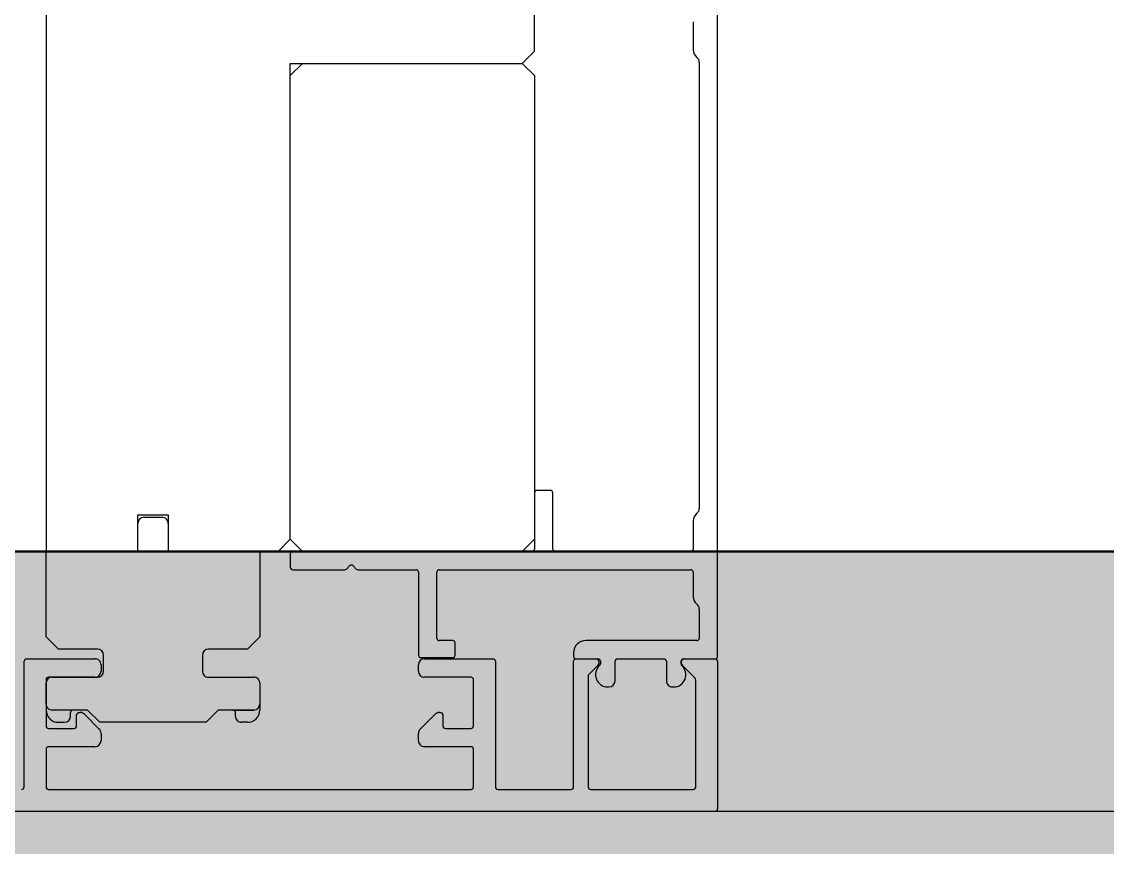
# Model space of a CAD drawing. Header units: centimetres. Extents: x 0.3 to 84.3, y 0.3 to 59.7.
# Drawn here: x 52.666 to 52.8438, y 16.0655 to 16.2008 of the extents above; entities that cross this region are included whole.
import ezdxf

# ---------------------------------------------------------------- set-up
doc = ezdxf.new("R2010")
doc.units = ezdxf.units.CM
for name, pattern in [('AUSGEZOGEN', [0]), ('LINIE_23', [0.79, 0.4, -0.13, 0, -0.13, 0, -0.13]), ('PUNKT', [6.35, 0, -6.35]), ('RAND', [44.449999999999996, 12.7, -6.35, 12.7, -6.35, 0, -6.35]), ('VERDECKT', [9.524999999999999, 6.35, -3.175])]:
    doc.linetypes.add(name, pattern=pattern)
for name, color, linetype, lineweight in [('Bauachsen grob', 7, 'RAND', 25), ('Bodenplatte', 7, 'AUSGEZOGEN', 35), ('Deckendaemmung', 7, 'AUSGEZOGEN', 25), ('Fenster', 7, 'AUSGEZOGEN', 35), ('Wand Beton bewehrt', 7, 'AUSGEZOGEN', 35)]:
    doc.layers.add(name, color=color, linetype=linetype, lineweight=lineweight)

msp = doc.modelspace()

# ---------------------------------------------------------------- hatches: boundary and pattern name
at = {"layer": 'Bodenplatte', "linetype": 'AUSGEZOGEN', "lineweight": 25, "true_color": 0xe0ffe0}
msp.add_hatch(color=254, dxfattribs=at).paths.add_polyline_path([(31.65999929904939, 16.11399973863363), (31.65999929904939, 15.95399974220991), (62.71999860480428, 15.95399974220991), (62.71999860480428, 16.11399973863363)])
at = {"layer": 'Deckendaemmung', "linetype": 'AUSGEZOGEN', "lineweight": 25, "true_color": 0xfffddf}
msp.add_hatch(color=7, dxfattribs=at).paths.add_polyline_path([(63.03999859765173, 16.11399973863363), (47.43999894633887, 16.11399973863363), (47.43999894633887, 11.40399984391034), (49.5399988994002, 11.40399984391034), (49.5399988994002, 11.09199985088408), (55.86999875791372, 11.09199985088408), (55.86999875791372, 11.40399984391034), (56.89999873489143, 11.40399984391034), (56.89999873489143, 11.09199985088408), (63.03999859765173, 11.09199985088408)])

# ---------------------------------------------------------------- linework, layer by layer
at = {"layer": 'Bauachsen grob', "color": 32, "linetype": 'LINIE_23', "lineweight": 50, "true_color": 0xc36e14}
msp.add_line((21.96399951577186, 16.11399973863363), (72.41599838808173, 16.11399973863363), dxfattribs=at)
at = {"layer": 'Bodenplatte', "color": 92, "linetype": 'VERDECKT', "lineweight": 35, "true_color": 0x00c600}
msp.add_line((62.71999860480428, 16.11399973863363), (31.65999929904939, 16.11399973863363), dxfattribs=at)
at = {"layer": 'Fenster', "color": 7, "linetype": 'AUSGEZOGEN', "lineweight": 25}
for p, q in [((52.77999690115323, 16.09679896631606), (52.77999723651041, 16.28959896230154)), ((52.74999715742086, 16.19599901636043), (52.74999724439108, 16.24599901535735)), ((52.66999716976872, 16.20199915558328), (52.66999701634756, 16.11399915755033)), ((52.77599708212691, 16.20082420412063), (52.77599707410424, 16.19622420422348)), ((52.74799715398675, 16.19399901988764), (52.74999715742086, 16.19599901636043)), ((52.70999701904164, 16.11599908779922), (52.70999715471521, 16.19399908605569)), ((52.70999715135737, 16.19199908608029), (52.71199715479148, 16.19399908255677)), ((52.70999715471521, 16.19399908605569), (52.74799715398675, 16.19399901988764)), ((52.71199715479148, 16.19399908255677), (52.74799715398675, 16.19399901993825)), ((52.74799715398675, 16.19399901993825), (52.74999715046324, 16.19199901650409)), ((52.77699707050762, 16.19417481237207), (52.77699694331117, 16.12104836128601)), ((52.70999701916262, 16.11599908777916), (52.70999715135737, 16.19199908608029)), ((52.74999715046324, 16.19199901650409), (52.74999701826849, 16.11599901820296)), ((52.74999694802636, 16.12359901803325), (52.74999693202383, 16.11439901823892)), ((52.75259694866406, 16.12399901350182), (52.75039694871322, 16.12399901732852)), ((52.75299693195681, 16.11439901302065), (52.75299694795932, 16.12359901281502)), ((52.68499701601226, 16.11399913138949), (52.68499702647659, 16.11999913125538)), ((52.68499702647659, 16.11999913125538), (52.68999702636633, 16.11999912253514)), ((52.68999702636633, 16.11999912253514), (52.68999701612197, 16.11399912266925)), ((52.68499701584734, 16.11399913138949), (52.68499702384864, 16.11859913128065)), ((52.68599702556567, 16.11959912951889), (52.68749702553214, 16.11959912690977)), ((52.68749702553214, 16.11959912690977), (52.68899702549862, 16.11959912430062)), ((52.68999702373689, 16.11859912258361), (52.68999701573559, 16.11399912269244)), ((52.77599693977835, 16.11899897291337), (52.77599693179933, 16.11439897301625)), ((52.70799701560753, 16.11399909132652), (52.70999701904164, 16.11599908779922)), ((52.71199701563911, 16.11399908434501), (52.70999701916262, 16.11599908777916)), ((52.74999701826849, 16.11599901820296), (52.7479970148344, 16.11399902172648)), ((52.66999699182566, 16.0999991578326), (52.66999701618266, 16.11399915750426)), ((52.66999701634756, 16.11399915755033), (52.68499701601226, 16.11399913138949)), ((52.66999701618266, 16.11399915750426), (52.68499701584734, 16.11399913138949)), ((52.68999701612197, 16.11399912266925), (52.70799701560753, 16.11399909132652)), ((52.68999701573559, 16.11399912269244), (52.70499701540032, 16.1139990966251)), ((52.70499701540032, 16.1139990966251), (52.70499699105397, 16.09999909695344)), ((52.70999693152649, 16.11359908783293), (52.70999692769981, 16.11139908788209)), ((52.74959693133702, 16.1139990189436), (52.71039693221329, 16.1139990871282)), ((52.7479970148344, 16.11399902172648), (52.71199701563911, 16.11399908434501)), ((52.77559693111249, 16.11399897371907), (52.75339693125211, 16.11399901233381)), ((52.71918981889581, 16.11111622918579), (52.71971408519004, 16.11164049365625)), ((52.72027977060234, 16.11164049267227), (52.72080403501738, 16.11111622643343)), ((52.7103969269951, 16.11099908719535), (52.71890697598587, 16.11099907239286)), ((52.72108687752993, 16.11099906860118), (52.73059684397641, 16.11099905205952)), ((52.7309968432717, 16.11059905137268), (52.73099681961582, 16.09699905113262)), ((52.73399682441909, 16.09979904585175), (52.73399684320469, 16.11059904615445)), ((52.73439684389149, 16.11099904544972), (52.77559692589345, 16.11099897378613)), ((52.77599692518875, 16.11059897309742), (52.77599691820973, 16.10659897318683)), ((52.77699691461311, 16.10454958133542), (52.77699690634989, 16.09979897146723)), ((52.67199698830139, 16.09799915439549), (52.66999699182566, 16.0999991578326)), ((52.70499699105397, 16.09999909695344), (52.70299698762062, 16.09799910047396)), ((52.7365968236652, 16.09939904133826), (52.73439682371438, 16.09939904516491)), ((52.7369968194817, 16.09699904069612), (52.7369968229605, 16.09899904065142)), ((52.77659690566306, 16.09939897217192), (52.75839690604038, 16.09939900382915)), ((52.67839698813588, 16.09799914325577), (52.67199698830139, 16.09799915439549)), ((52.6793969818502, 16.09439914160794), (52.67939698637264, 16.09699914153876)), ((52.69559698607053, 16.09699911336038), (52.69559698154808, 16.09439911342961)), ((52.70299698762062, 16.09799910047396), (52.69659698778608, 16.09799911159858)), ((52.75639690260624, 16.09739900735263), (52.75639690156262, 16.09679900736606)), ((52.66639694933178, 16.07539916644819), (52.66639698516349, 16.09599916557768)), ((52.66679698585033, 16.09639916487303), (52.67799698559998, 16.09639914539166)), ((52.67899698383823, 16.09539914367465), (52.67899698209879, 16.094399143697)), ((52.73099692926026, 16.09439905324808), (52.73099693099965, 16.09539905322568)), ((52.73139681891109, 16.09659905044569), (52.73659681879489, 16.09659904140081)), ((52.73199693271671, 16.09639905146396), (52.74319693246636, 16.09639903198263)), ((52.74359693176165, 16.09599903129579), (52.74359689592993, 16.07539903216626)), ((52.75639697850624, 16.07539900990173), (52.756397014338, 16.09599900863337)), ((52.75679690085791, 16.09639900667922), (52.76039690077742, 16.0963990004173)), ((52.7567970150248, 16.09639900792864), (52.75999701495326, 16.09639900236253)), ((52.76042127723089, 16.09537473757878), (52.75879700994648, 16.09375047594495)), ((52.76079690007274, 16.09599899973046), (52.76079689935759, 16.0955878541216)), ((52.763196894453, 16.09279899562749), (52.76319690001908, 16.09599899555592)), ((52.76359690070592, 16.09639899485119), (52.77119690053602, 16.09639898163178)), ((52.77159689983131, 16.09599898094494), (52.77159689426523, 16.09279898101645)), ((52.77399689906252, 16.09558783116146), (52.77399689977767, 16.09599897677031)), ((52.77622127331449, 16.09332618281255), (52.7741727487861, 16.09537471446734)), ((52.77439690046448, 16.09639897606567), (52.77959690046643, 16.0963989670207)), ((52.77459701462693, 16.09639897777516), (52.77959701451513, 16.09639896907811)), ((52.77999701381043, 16.09599896839136), (52.77999697171683, 16.07179896812436)), ((52.67799698038176, 16.09339914545872), (52.67039698055166, 16.09339915867822)), ((52.67099698037333, 16.09339915624137), (52.67839698013314, 16.0933991433697)), ((52.69659697978632, 16.0933991117126), (52.70399697954614, 16.09339909884098)), ((52.73959692732861, 16.09339903831151), (52.73199692749849, 16.09339905153102)), ((52.75879700994648, 16.09375047594495), (52.75879697802586, 16.0753990057272)), ((52.66999697986483, 16.09299915938291), (52.66999696664541, 16.08539918740458)), ((52.6699969727423, 16.08899915809353), (52.6699969786563, 16.09239915800309)), ((52.70499697778437, 16.09239909712392), (52.70499697187039, 16.08899909721431)), ((52.7399969134045, 16.08539906564638), (52.73999692662393, 16.09299903762472)), ((52.76199689274043, 16.09179899773713), (52.76219689273593, 16.0917989973892)), ((52.77259689250346, 16.09179897929944), (52.77279689249903, 16.09179897895151)), ((52.7763969780592, 16.07539897511365), (52.77639700850389, 16.09290191844762)), ((52.6699969727423, 16.08899915807911), (52.66999697100292, 16.08799915811587)), ((52.67439697085977, 16.08799915046252), (52.67099697098055, 16.08799915637647)), ((52.6739969708687, 16.08799915115829), (52.67099697098055, 16.08799915637647)), ((52.67679697080611, 16.08799914628789), (52.6739969708687, 16.08799915115829)), ((52.67879696728262, 16.08599914285383), (52.67679697080611, 16.08799914628789)), ((52.69819697032779, 16.08799910906464), (52.69619696689369, 16.08599911258811)), ((52.70099697026518, 16.08799910419435), (52.69819697032779, 16.08799910906464)), ((52.70059697027414, 16.08799910489006), (52.70399697015336, 16.08799909897607)), ((52.70399697015336, 16.08799909897607), (52.70099697026518, 16.08799910419435)), ((52.70499697187039, 16.0889990971999), (52.70499697013098, 16.08799909723666)), ((52.67399696912931, 16.08699915118065), (52.67399697017294, 16.08759915116721)), ((52.67499696648886, 16.08539917870758), (52.67499696961973, 16.08719915083002)), ((52.67539697030656, 16.08759915012529), (52.67558275670831, 16.0875991498021)), ((52.67628986296424, 16.08730625535991), (52.67870407234984, 16.08489203757572)), ((52.70099696852581, 16.0869991042167), (52.70099696956945, 16.08759910420327)), ((52.7312898059358, 16.08489194610788), (52.73370402371999, 16.08730615549348)), ((52.73441113099484, 16.08759904747576), (52.73459691739661, 16.08759904715266)), ((52.73499691669191, 16.08719904646582), (52.73499691356103, 16.08539907434342)), ((52.6703969659407, 16.08499918671778), (52.67459696580204, 16.08499917941226)), ((52.6719969674794, 16.08599915468176), (52.67299696741222, 16.0859991529424)), ((52.68749696708815, 16.08599912772102), (52.67879696728262, 16.08599914285383)), ((52.69619696689369, 16.08599911258811), (52.68749696708815, 16.08599912772102)), ((52.70299696669688, 16.08599910076023), (52.70199696676404, 16.08599910249964)), ((52.73539691285632, 16.08499907365659), (52.73959691271767, 16.08499906635112)), ((52.67899696433217, 16.08418493030086), (52.67899696226962, 16.0829991439121)), ((52.73099690943103, 16.08299905346321), (52.73099691149362, 16.08418483985197)), ((52.6699969600356, 16.0815991595981), (52.66999694925131, 16.07539916018632)), ((52.67799696055255, 16.0819991456739), (52.67039696072243, 16.08199915889336)), ((52.73959690749943, 16.08199903852669), (52.73199690766928, 16.08199905174615)), ((52.73999689601042, 16.07539903842813), (52.73999690679472, 16.08159903783985)), ((52.67039694853724, 16.07499915949952), (52.73959689533291, 16.07499903913285)), ((52.74399689522522, 16.07499903147946), (52.75599697781941, 16.07499901060647)), ((52.75919697732117, 16.07499900504041), (52.77599697737234, 16.07499897581834)), ((52.77959697103004, 16.07139896882909), (52.63039686031644, 16.0713992283484)), ((55.69439876117821, 16.07140019806525), (52.77959697103096, 16.07139950398455))]:
    msp.add_line(p, q, dxfattribs=at)
for centre, radius, start, end in [((52.7775970740685, 16.196224201433), 0.001599999964236781, 179.999900072004, 232.0200276277386), ((52.77599707052998, 16.19417481411605), 0.0009999999776602248, 359.9999000792989, 52.02002762753526), ((52.75039694801745, 16.12359901733748), 0.0003999999910589395, 89.99990033718962, 179.9999003422677), ((52.75259694796829, 16.12359901351074), 0.000399999991056211, 359.9999003422677, 89.99990033922516), ((52.77759693974256, 16.11899897013781), 0.001599999964237845, 127.979773051197, 179.9999006095993), ((52.77599694333355, 16.12104836302068), 0.0009999999776533171, 307.9797730510247, 359.9999006059323), ((52.6859970238263, 16.11859912954118), 0.0009999999776487696, 89.99990033922516, 179.9999003349536), ((52.68899702375923, 16.11859912432295), 0.000999999977648258, 359.9999003349536, 89.99990033922516), ((52.71039693151754, 16.11359908713711), 0.0003999999910607585, 89.99990033922516, 179.9999003422677), ((52.74959693203281, 16.11439901893458), 0.0003999999910608722, 269.9999003392251, 359.9999003422677), ((52.75339693194786, 16.11439901232487), 0.0003999999910607585, 179.9999003422677, 269.9999003392251), ((52.77559693180828, 16.1143989737101), 0.0003999999910610996, 269.9999003392251, 359.9999006169335), ((52.71039692769089, 16.11139908718627), 0.000399999991056211, 179.9999003422677, 269.9999003392251), ((52.71890697667657, 16.11139907239616), 0.0004000000033262039, 269.9999010669391, 314.9998996114848), ((52.71999692740425, 16.111357650458), 0.0003999999910624576, 44.9999003390755, 134.9999003394353), ((52.72108687828235, 16.11139906861986), 0.0004000000187514377, 224.9998907634156, 269.9998922183858), ((52.73059684328067, 16.11059905206834), 0.0003999999910607585, 359.9999003422677, 89.99990033922516), ((52.73439684319573, 16.11059904545863), 0.0003999999910607585, 89.99990033922516, 179.9999003422677), ((52.77559692519677, 16.11059897379413), 0.0003999999919902621, 359.9999002070443, 89.99990020589654), ((52.77759691817398, 16.10659897039631), 0.001599999964238259, 179.999900072004, 232.0200276277386), ((52.77599691463546, 16.10454958307945), 0.0009999999776602248, 359.9999000792989, 52.02002762773088), ((52.73439682441016, 16.09979904515597), 0.0003999999910571205, 179.9999003422677, 269.9999003392251), ((52.73659682296947, 16.09899904134718), 0.0003999999910571205, 359.9999003422677, 89.99990033922516), ((52.75839690256155, 16.09739900387375), 0.001999999955296516, 89.99990033922516, 179.9999003422677), ((52.77659690635884, 16.09979897216294), 0.0003999999910596216, 269.9999003392251, 359.9999003422677), ((52.67839698639504, 16.09699914327811), 0.0009999999776482014, 359.9999003349536, 89.99990025332474), ((52.69659698604817, 16.09699911162092), 0.000999999977648258, 89.99990042512559, 179.9999003349536), ((52.73139681960689, 16.09699905043675), 0.00039999999106019, 179.9999003422677, 269.9999003392251), ((52.73659681949067, 16.09699904139187), 0.0003999999910571205, 269.9999003392251, 359.9999003422677), ((52.66679698515458, 16.09599916488195), 0.0003999999910607585, 89.99990033922516, 179.9999003422677), ((52.67799698386058, 16.095399145414), 0.000999999977648258, 359.9999003349536, 89.99990033922516), ((52.73199693097729, 16.0953990514863), 0.0009999999776476329, 89.99990033922516, 179.9999003349536), ((52.7431969317706, 16.09599903199154), 0.0003999999910607585, 359.9999003422677, 89.99990034024295), ((52.75679690155368, 16.09679900667028), 0.0003999999910616679, 179.9999003422677, 269.9999003392251), ((52.75679701432904, 16.09599900793755), 0.0003999999910525731, 89.99990033922516, 179.9999003422677), ((52.76199689621923, 16.09379899769232), 0.001999999955267403, 131.8102152359016, 269.9999003392251), ((52.75999701390962, 16.09579900237594), 0.0005999999865874998, 314.9999003395553, 89.99990033922516), ((52.76039690008167, 16.09599900042621), 0.0003999999910607585, 359.9999003349536, 89.99990033922516), ((52.76039689936654, 16.09558785481731), 0.0003999999910642828, 311.8102152368119, 359.9999003422677), ((52.76359690001014, 16.0959989948601), 0.0003999999910643965, 89.99990033922516, 179.9999003349536), ((52.77119689984029, 16.09599898164069), 0.0003999999910534824, 359.9999003422677, 89.99990034126073), ((52.77279689597779, 16.09379897890675), 0.001999999955276507, 269.9999003394287, 48.18958544321277), ((52.77439689905358, 16.09558783046567), 0.0003999999910551968, 179.9999003422677, 228.1895854438875), ((52.77439689976875, 16.09599897607458), 0.000399999991054392, 89.99990033922516, 179.9999003422677), ((52.77459701358325, 16.09579897778853), 0.0005999999865786941, 89.99990033786813, 224.9999003409947), ((52.77959690116218, 16.09679896701176), 0.0003999999910607585, 269.9999003392251, 359.9999003422677), ((52.77959701381938, 16.09599896908702), 0.0003999999910607585, 359.9999003422677, 89.99990033922516), ((52.67099697863395, 16.09239915626362), 0.0009999999776484287, 89.99990033922516, 179.9999003349536), ((52.67039697985588, 16.09299915868714), 0.0003999999910553016, 89.99990033922516, 179.9999003422677), ((52.67799698212116, 16.09439914543636), 0.000999999977648258, 269.9999003392251, 359.9999003349536), ((52.67839698187257, 16.09439914334734), 0.000999999977648258, 269.9999003392251, 359.9999003349536), ((52.69659698152574, 16.09439911169019), 0.000999999977647974, 179.9999003349536, 269.9999003392251), ((52.70399697780675, 16.09239909886327), 0.000999999977648258, 359.9999003349536, 89.99990033922516), ((52.73199692923791, 16.09439905150861), 0.000999999977648258, 179.9999003349536, 269.9999003392251), ((52.73959692663286, 16.09299903832043), 0.0003999999910553016, 359.9999003422677, 89.99990033922516), ((52.77579700851729, 16.09290191949121), 0.0005999999865876703, 359.9999003386106, 44.99990034003506), ((52.76219689447535, 16.09279899736684), 0.000999999977648258, 269.9999003392251, 359.9999003349536), ((52.77259689424289, 16.09279897927703), 0.000999999977648258, 179.9999003349536, 269.9999003392251), ((52.67199697095821, 16.08799915463705), 0.001999999955295948, 179.9999003422677, 269.9999003394287), ((52.67099697271996, 16.0889991563541), 0.000999999977648258, 179.9999003349536, 269.9999003392251), ((52.67099697271996, 16.0889991563541), 0.000999999977648258, 179.9999003349536, 269.9999003392251), ((52.67439697016402, 16.08759915047143), 0.0003999999910567795, 89.99990033922516, 179.9999003422677), ((52.70059696957838, 16.08759910489897), 0.000399999991054051, 359.9999003349536, 89.99990033922516), ((52.7029969701757, 16.08799910071552), 0.001999999955296232, 269.9999003396322, 359.9999003422677), ((52.70399697189276, 16.08899909895371), 0.000999999977648258, 269.9999003392251, 359.9999003349536), ((52.70399697189276, 16.08899909895371), 0.0009999999776477465, 269.9999003392251, 359.9999003349536), ((52.67299696915165, 16.08699915291998), 0.000999999977648258, 269.9999003392251, 359.9999003349536), ((52.67539696961078, 16.08719915013415), 0.0003999999910607585, 89.99990033922516, 179.9999003349536), ((52.67558275496894, 16.08659914982444), 0.000999999977659172, 44.99990033950729, 89.99990033922516), ((52.70199696850346, 16.08699910247728), 0.000999999977648258, 179.9999003349536, 269.9999003392251), ((52.73441112925543, 16.0865990474981), 0.000999999977650075, 89.99990034003939, 134.9999003393634), ((52.73459691670086, 16.08719904716158), 0.0003999999910607585, 359.9999003422677, 89.99990034126073), ((52.67039696663649, 16.0853991867088), 0.0003999999910534824, 179.9999003422677, 269.9999003392251), ((52.6745969664978, 16.08539917940333), 0.0003999999910553016, 269.9999003392251, 359.9999003422677), ((52.67799696435452, 16.08418493204026), 0.0009999999776525669, 359.9999003349536, 44.99990033965124), ((52.73199691147127, 16.08418483811246), 0.000999999977648713, 134.999900340083, 179.9999003349536), ((52.73539691355209, 16.0853990736476), 0.0003999999910553016, 179.9999003422677, 269.9999003412607), ((52.73959691341344, 16.08539906634213), 0.0003999999910534824, 269.9999003392251, 359.9999003422677), ((52.67799696229197, 16.08299914565145), 0.0009999999776478033, 269.9999003392251, 359.9999003349536), ((52.73199690940871, 16.08299905172375), 0.000999999977648258, 179.9999003349536, 269.9999003392251), ((52.67039696002669, 16.08159915890228), 0.0003999999910625775, 89.99990033922516, 179.9999003422677), ((52.73959690680366, 16.08159903853561), 0.0003999999910625775, 359.9999003422677, 89.99990033922516), ((52.66599694934073, 16.07539916714385), 0.0003999999910571205, 269.9999003392251, 359.9999003422677), ((52.67039694924236, 16.07539915949054), 0.0003999999910564384, 179.9999003422677, 269.9998990018655), ((52.73959689601935, 16.07539903912388), 0.0003999999910571207, 269.9999016786204, 359.9999003422677), ((52.743996895921, 16.07539903147044), 0.0003999999910556426, 179.9999003422677, 269.9999003392251), ((52.75599697851521, 16.07539901059744), 0.0003999999910607585, 269.9999003392251, 359.9999003422677), ((52.75919697801691, 16.07539900503133), 0.0003999999910553016, 179.9999003422677, 269.9999003402429), ((52.77599697806814, 16.07539897580936), 0.0003999999910680343, 269.9999003412607, 359.9999003349536), ((52.77959697172582, 16.07179896882012), 0.0003999999910525731, 269.9999003392251, 359.9999003422677)]:
    msp.add_arc(centre, radius, start, end, dxfattribs=at)
at = {"layer": 'Wand Beton bewehrt', "color": 180, "linetype": 'PUNKT', "lineweight": 35}
msp.add_line((49.63999889716505, 16.11399973863331), (55.76999876014891, 16.11399973863331), dxfattribs=at)

doc.saveas('drawing.dxf')
